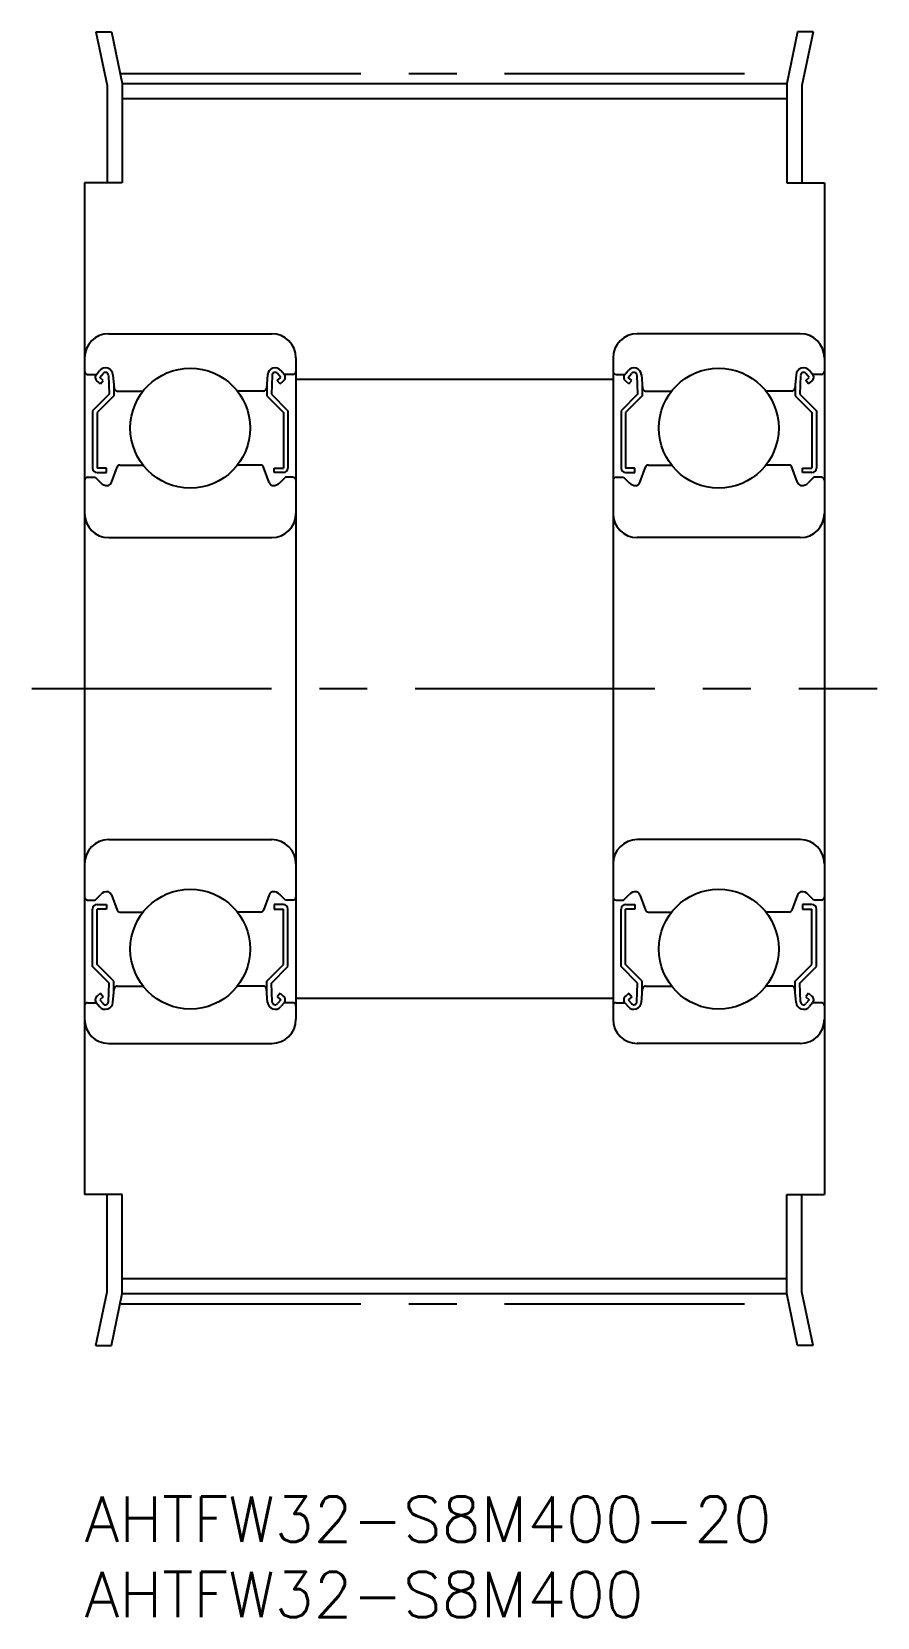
# Model space of a CAD drawing. Extents: x -3 to 52, y -8 to 97.
import ezdxf

# ---------------------------------------------------------------- set-up
doc = ezdxf.new("R2010")
doc.units = 0
doc.header["$LTSCALE"] = 0.5
doc.linetypes.add('CENTER', pattern=[50.8, 31.75, -6.35, 6.35, -6.35])
for name, color, linetype in [('MSM_CENTER', 1, 'CENTER'), ('MSM_CONTINUOUS', 7, 'CONTINUOUS'), ('MSM_PART_NUMBER', 7, 'CONTINUOUS')]:
    doc.layers.add(name, color=color, linetype=linetype)
doc.styles.get("Standard").update_dxf_attribs({"font": 'txt.shx', "height": 3, "bigfont": 'bigfont.shx'})

# ---------------------------------------------------------------- blocks, each defined once
blk = doc.blocks.new('*U2')
at = {"layer": 'MSM_PART_NUMBER'}
blk.add_text('AHTFW32-S8M400-20', height=3, dxfattribs=at).set_placement((0, -3))
blk = doc.blocks.new('*U3')
at = {"layer": 'MSM_PART_NUMBER'}
blk.add_text('AHTFW32-S8M400', height=3, dxfattribs=at).set_placement((0, -8))

msp = doc.modelspace()

# ---------------------------------------------------------------- linework, layer by layer
at = {"layer": 'MSM_CENTER'}
for p, q in [((2.42, 94.24), (46.58, 94.24)), ((-3.5, 53.5), (52.5, 53.5)), ((2.42, 12.75), (46.58, 12.75))]:
    msp.add_line(p, q, dxfattribs=at)
at = {"layer": 'MSM_CONTINUOUS'}
for p, q in [((0.75, 97), (1.5, 93.44)), ((0.75, 97), (1.78, 97)), ((1.78, 97), (2.5, 93.56)), ((47.22, 97), (46.5, 93.56)), ((48.25, 97), (47.22, 97)), ((48.25, 97), (47.5, 93.44)), ((2.5, 93.56), (2.5, 87)), ((2.5, 93.56), (46.5, 93.56)), ((46.5, 93.56), (46.5, 87)), ((1.5, 93.44), (1.5, 87)), ((2.5, 92.57), (46.5, 92.57)), ((47.5, 93.44), (47.5, 87)), ((2.5, 87), (0, 87)), ((0, 87), (0, 20)), ((46.5, 87), (49, 87)), ((49, 87), (49, 20)), ((1.6, 77), (12.4, 77)), ((47.4, 77), (36.6, 77)), ((0.78, 74.3), (1, 74.56)), ((13.22, 74.3), (13, 74.56)), ((14, 75.4), (14, 31.6)), ((35, 75.4), (35, 31.6)), ((35.78, 74.3), (36, 74.56)), ((48.22, 74.3), (48, 74.56)), ((0.2, 74.3), (0.78, 74.3)), ((1.05, 73.68), (0.82, 73.88)), ((1.01, 74.11), (1.23, 74.36)), ((1.24, 73.91), (1.01, 74.11)), ((1.05, 73.68), (1.24, 73.91)), ((1.58, 74.24), (1.63, 73)), ((1.88, 74.28), (1.96, 73.38)), ((1.93, 73.73), (1.93, 72.88)), ((12.12, 74.28), (12.04, 73.38)), ((12.07, 73.73), (12.07, 72.88)), ((12.42, 74.24), (12.37, 73)), ((12.76, 73.91), (12.99, 74.11)), ((12.95, 73.68), (12.76, 73.91)), ((12.99, 74.11), (12.77, 74.36)), ((12.95, 73.68), (13.18, 73.88)), ((13.8, 74.3), (13.22, 74.3)), ((14, 74), (35, 74)), ((35.2, 74.3), (35.78, 74.3)), ((36.05, 73.68), (35.82, 73.88)), ((36.01, 74.11), (36.23, 74.36)), ((36.24, 73.91), (36.01, 74.11)), ((36.05, 73.68), (36.24, 73.91)), ((36.58, 74.24), (36.63, 73)), ((36.88, 74.28), (36.96, 73.38)), ((36.93, 73.73), (36.93, 72.88)), ((47.12, 74.28), (47.04, 73.38)), ((47.07, 73.73), (47.07, 72.88)), ((47.42, 74.24), (47.37, 73)), ((47.76, 73.91), (47.99, 74.11)), ((47.95, 73.68), (47.76, 73.91)), ((47.99, 74.11), (47.77, 74.36)), ((47.95, 73.68), (48.18, 73.88)), ((48.8, 74.3), (48.22, 74.3)), ((1.63, 73), (0.53, 71.9)), ((1.93, 72.88), (0.83, 71.78)), ((2.16, 73.2), (3.88, 73.2)), ((11.84, 73.2), (10.12, 73.2)), ((12.07, 72.88), (13.17, 71.78)), ((12.37, 73), (13.47, 71.9)), ((36.63, 73), (35.53, 71.9)), ((36.93, 72.88), (35.83, 71.78)), ((37.16, 73.2), (38.88, 73.2)), ((46.84, 73.2), (45.12, 73.2)), ((47.07, 72.88), (48.17, 71.78)), ((47.37, 73), (48.47, 71.9)), ((0.53, 71.9), (0.53, 68.1)), ((0.83, 71.78), (0.83, 68.1)), ((13.17, 71.78), (13.17, 68.1)), ((13.47, 71.9), (13.47, 68.1)), ((35.53, 71.9), (35.53, 68.1)), ((35.83, 71.78), (35.83, 68.1)), ((48.17, 71.78), (48.17, 68.1)), ((48.47, 71.9), (48.47, 68.1)), ((2.34, 68.3), (3.88, 68.3)), ((11.66, 68.3), (10.12, 68.3)), ((37.34, 68.3), (38.88, 68.3)), ((46.66, 68.3), (45.12, 68.3)), ((0.2, 67.5), (0.7, 67.5)), ((0.7, 67.5), (1.07, 67.13)), ((1.45, 68.1), (0.83, 68.1)), ((0.83, 67.8), (1.45, 67.8)), ((1.45, 67.8), (1.45, 68.1)), ((1.78, 67.15), (2.15, 68.17)), ((12.22, 67.15), (11.85, 68.17)), ((12.55, 67.8), (12.55, 68.1)), ((12.55, 68.1), (13.17, 68.1)), ((13.17, 67.8), (12.55, 67.8)), ((13.3, 67.5), (12.93, 67.13)), ((13.8, 67.5), (13.3, 67.5)), ((35.2, 67.5), (35.7, 67.5)), ((35.7, 67.5), (36.07, 67.13)), ((36.45, 68.1), (35.83, 68.1)), ((35.83, 67.8), (36.45, 67.8)), ((36.45, 67.8), (36.45, 68.1)), ((36.78, 67.15), (37.15, 68.17)), ((47.22, 67.15), (46.85, 68.17)), ((47.55, 68.1), (48.17, 68.1)), ((47.55, 67.8), (47.55, 68.1)), ((48.17, 67.8), (47.55, 67.8)), ((48.3, 67.5), (47.93, 67.13)), ((48.8, 67.5), (48.3, 67.5)), ((1.6, 63.5), (12.4, 63.5)), ((47.4, 63.5), (36.6, 63.5)), ((1.6, 43.5), (12.4, 43.5)), ((47.4, 43.5), (36.6, 43.5)), ((0.2, 39.5), (0.7, 39.5)), ((0.53, 35.1), (0.53, 38.9)), ((0.7, 39.5), (1.07, 39.87)), ((0.83, 39.2), (1.45, 39.2)), ((0.83, 35.22), (0.83, 38.9)), ((1.45, 38.9), (0.83, 38.9)), ((1.45, 39.2), (1.45, 38.9)), ((1.78, 39.85), (2.15, 38.83)), ((12.22, 39.85), (11.85, 38.83)), ((13.17, 39.2), (12.55, 39.2)), ((12.55, 39.2), (12.55, 38.9)), ((12.55, 38.9), (13.17, 38.9)), ((13.3, 39.5), (12.93, 39.87)), ((13.17, 35.22), (13.17, 38.9)), ((13.8, 39.5), (13.3, 39.5)), ((13.47, 35.1), (13.47, 38.9)), ((35.2, 39.5), (35.7, 39.5)), ((35.53, 35.1), (35.53, 38.9)), ((35.7, 39.5), (36.07, 39.87)), ((35.83, 39.2), (36.45, 39.2)), ((35.83, 35.22), (35.83, 38.9)), ((36.45, 38.9), (35.83, 38.9)), ((36.45, 39.2), (36.45, 38.9)), ((36.78, 39.85), (37.15, 38.83)), ((47.22, 39.85), (46.85, 38.83)), ((47.55, 39.2), (47.55, 38.9)), ((48.17, 39.2), (47.55, 39.2)), ((47.55, 38.9), (48.17, 38.9)), ((48.3, 39.5), (47.93, 39.87)), ((48.17, 35.22), (48.17, 38.9)), ((48.8, 39.5), (48.3, 39.5)), ((48.47, 35.1), (48.47, 38.9)), ((2.34, 38.7), (3.88, 38.7)), ((11.66, 38.7), (10.12, 38.7)), ((37.34, 38.7), (38.88, 38.7)), ((46.66, 38.7), (45.12, 38.7)), ((1.63, 34), (0.53, 35.1)), ((1.93, 34.12), (0.83, 35.22)), ((12.07, 34.12), (13.17, 35.22)), ((12.37, 34), (13.47, 35.1)), ((36.63, 34), (35.53, 35.1)), ((36.93, 34.12), (35.83, 35.22)), ((47.07, 34.12), (48.17, 35.22)), ((47.37, 34), (48.47, 35.1)), ((1.58, 32.76), (1.63, 34)), ((1.88, 32.72), (1.96, 33.62)), ((1.93, 33.27), (1.93, 34.12)), ((2.16, 33.8), (3.88, 33.8)), ((11.84, 33.8), (10.12, 33.8)), ((12.12, 32.72), (12.04, 33.62)), ((12.07, 33.27), (12.07, 34.12)), ((12.42, 32.76), (12.37, 34)), ((36.58, 32.76), (36.63, 34)), ((36.88, 32.72), (36.96, 33.62)), ((36.93, 33.27), (36.93, 34.12)), ((37.16, 33.8), (38.88, 33.8)), ((46.84, 33.8), (45.12, 33.8)), ((47.12, 32.72), (47.04, 33.62)), ((47.07, 33.27), (47.07, 34.12)), ((47.42, 32.76), (47.37, 34)), ((0.2, 32.7), (0.78, 32.7)), ((0.78, 32.7), (1, 32.44)), ((1.05, 33.32), (0.82, 33.12)), ((1.24, 33.09), (1.01, 32.89)), ((1.01, 32.89), (1.23, 32.64)), ((1.05, 33.32), (1.24, 33.09)), ((12.95, 33.32), (12.76, 33.09)), ((12.76, 33.09), (12.99, 32.89)), ((12.99, 32.89), (12.77, 32.64)), ((12.95, 33.32), (13.18, 33.12)), ((13.22, 32.7), (13, 32.44)), ((13.8, 32.7), (13.22, 32.7)), ((14, 33), (35, 33)), ((35.2, 32.7), (35.78, 32.7)), ((35.78, 32.7), (36, 32.44)), ((36.05, 33.32), (35.82, 33.12)), ((36.24, 33.09), (36.01, 32.89)), ((36.01, 32.89), (36.23, 32.64)), ((36.05, 33.32), (36.24, 33.09)), ((47.95, 33.32), (47.76, 33.09)), ((47.76, 33.09), (47.99, 32.89)), ((47.99, 32.89), (47.77, 32.64)), ((47.95, 33.32), (48.18, 33.12)), ((48.22, 32.7), (48, 32.44)), ((48.8, 32.7), (48.22, 32.7)), ((1.6, 30), (12.4, 30)), ((7, 30), (7, 30)), ((47.4, 30), (36.6, 30)), ((2.5, 20), (0, 20)), ((1.5, 13.56), (1.5, 20)), ((2.5, 13.44), (2.5, 20)), ((46.5, 20), (49, 20)), ((46.5, 13.44), (46.5, 20)), ((47.5, 13.56), (47.5, 20)), ((2.5, 14.43), (46.5, 14.43)), ((0.75, 10), (1.5, 13.56)), ((1.78, 10), (2.5, 13.44)), ((2.5, 13.44), (46.5, 13.44)), ((47.22, 10), (46.5, 13.44)), ((48.25, 10), (47.5, 13.56)), ((0.75, 10), (1.78, 10)), ((48.25, 10), (47.22, 10))]:
    msp.add_line(p, q, dxfattribs=at)
for centre in [(7, 70.75), (42, 70.75), (7, 36.25), (42, 36.25)]:
    msp.add_circle(centre, 3.97, dxfattribs=at)
for centre, radius, start, end in [((1.6, 75.4), 1.6, 90, 180), ((12.4, 75.4), 1.6, 0, 90), ((36.6, 75.4), 1.6, 90, 180), ((47.4, 75.4), 1.6, 0, 90), ((1.38, 74.24), 0.5, 4.987, 139.9098), ((12.62, 74.24), 0.5, 40.0902, 175.013), ((36.38, 74.24), 0.5, 4.987, 139.9098), ((47.62, 74.24), 0.5, 40.0902, 175.013), ((0.2, 74.5), 0.2, 180, 270), ((1.01, 74.11), 0.3, 139.9098, 229.9963), ((1.38, 74.24), 0.2, 2.3754, 139.9922), ((12.62, 74.24), 0.2, 40.0078, 177.6246), ((12.99, 74.11), 0.3, 310.0037, 40.0902), ((13.8, 74.5), 0.2, 270, 0), ((35.2, 74.5), 0.2, 180, 270), ((36.01, 74.11), 0.3, 139.9098, 229.9963), ((36.38, 74.24), 0.2, 2.3754, 139.9922), ((47.62, 74.24), 0.2, 40.0078, 177.6246), ((47.99, 74.11), 0.3, 310.0037, 40.0902), ((48.8, 74.5), 0.2, 270, 0), ((2.16, 73.4), 0.2, 184.987, 270), ((11.84, 73.4), 0.2, 270, 355.013), ((37.16, 73.4), 0.2, 184.987, 270), ((46.84, 73.4), 0.2, 270, 355.013), ((2.34, 68.1), 0.2, 90, 160.0299), ((11.66, 68.1), 0.2, 19.9701, 90), ((37.34, 68.1), 0.2, 90, 160.0299), ((46.66, 68.1), 0.2, 19.9701, 90), ((0.2, 67.3), 0.2, 90, 180), ((0.83, 68.1), 0.3, 180, 270), ((13.17, 68.1), 0.3, 270, 0), ((13.8, 67.3), 0.2, 0, 90), ((35.2, 67.3), 0.2, 90, 180), ((35.83, 68.1), 0.3, 180, 270), ((48.17, 68.1), 0.3, 270, 0), ((48.8, 67.3), 0.2, 0, 90), ((1.5, 67.55), 0.6, 225, 272.8048), ((1.5, 67.25), 0.3, 265.5374, 340.0299), ((12.5, 67.25), 0.3, 199.9701, 274.4626), ((12.5, 67.55), 0.6, 267.1952, 315), ((36.5, 67.55), 0.6, 225, 272.8048), ((36.5, 67.25), 0.3, 265.5374, 340.0299), ((47.5, 67.25), 0.3, 199.9701, 274.4626), ((47.5, 67.55), 0.6, 267.1952, 315), ((1.6, 65.1), 1.6, 180, 270), ((12.4, 65.1), 1.6, 270, 0), ((36.6, 65.1), 1.6, 180, 270), ((47.4, 65.1), 1.6, 270, 0), ((1.6, 41.9), 1.6, 90, 180), ((12.4, 41.9), 1.6, 0, 90), ((36.6, 41.9), 1.6, 90, 180), ((47.4, 41.9), 1.6, 0, 90), ((1.5, 39.45), 0.6, 87.1952, 135), ((1.5, 39.75), 0.3, 19.9701, 94.4626), ((12.5, 39.75), 0.3, 85.5374, 160.0299), ((12.5, 39.45), 0.6, 45, 92.8048), ((36.5, 39.45), 0.6, 87.1952, 135), ((36.5, 39.75), 0.3, 19.9701, 94.4626), ((47.5, 39.75), 0.3, 85.5374, 160.0299), ((47.5, 39.45), 0.6, 45, 92.8048), ((0.2, 39.7), 0.2, 180, 270), ((0.83, 38.9), 0.3, 90, 180), ((13.17, 38.9), 0.3, 0, 90), ((13.8, 39.7), 0.2, 270, 0), ((35.2, 39.7), 0.2, 180, 270), ((35.83, 38.9), 0.3, 90, 180), ((48.17, 38.9), 0.3, 0, 90), ((48.8, 39.7), 0.2, 270, 0), ((2.34, 38.9), 0.2, 199.9701, 270), ((11.66, 38.9), 0.2, 270, 340.0299), ((37.34, 38.9), 0.2, 199.9701, 270), ((46.66, 38.9), 0.2, 270, 340.0299), ((2.16, 33.6), 0.2, 90, 175.013), ((11.84, 33.6), 0.2, 4.987, 90), ((37.16, 33.6), 0.2, 90, 175.013), ((46.84, 33.6), 0.2, 4.987, 90), ((0.2, 32.5), 0.2, 90, 180), ((1.01, 32.89), 0.3, 130.0037, 220.0902), ((1.38, 32.76), 0.5, 220.0902, 355.013), ((1.38, 32.76), 0.2, 220.0078, 357.6246), ((12.62, 32.76), 0.5, 184.987, 319.9098), ((12.62, 32.76), 0.2, 182.3754, 319.9922), ((12.99, 32.89), 0.3, 319.9098, 49.9963), ((13.8, 32.5), 0.2, 0, 90), ((35.2, 32.5), 0.2, 90, 180), ((36.01, 32.89), 0.3, 130.0037, 220.0902), ((36.38, 32.76), 0.5, 220.0902, 355.013), ((36.38, 32.76), 0.2, 220.0078, 357.6246), ((47.62, 32.76), 0.5, 184.987, 319.9098), ((47.62, 32.76), 0.2, 182.3754, 319.9922), ((47.99, 32.89), 0.3, 319.9098, 49.9963), ((48.8, 32.5), 0.2, 0, 90), ((1.6, 31.6), 1.6, 180, 270), ((12.4, 31.6), 1.6, 270, 0), ((36.6, 31.6), 1.6, 180, 270), ((47.4, 31.6), 1.6, 270, 0)]:
    msp.add_arc(centre, radius, start, end, dxfattribs=at)

# ---------------------------------------------------------------- block references
for name in ['*U2', '*U3']:
    msp.add_blockref(name, (0, 0), dxfattribs=at)

doc.saveas('drawing.dxf')
